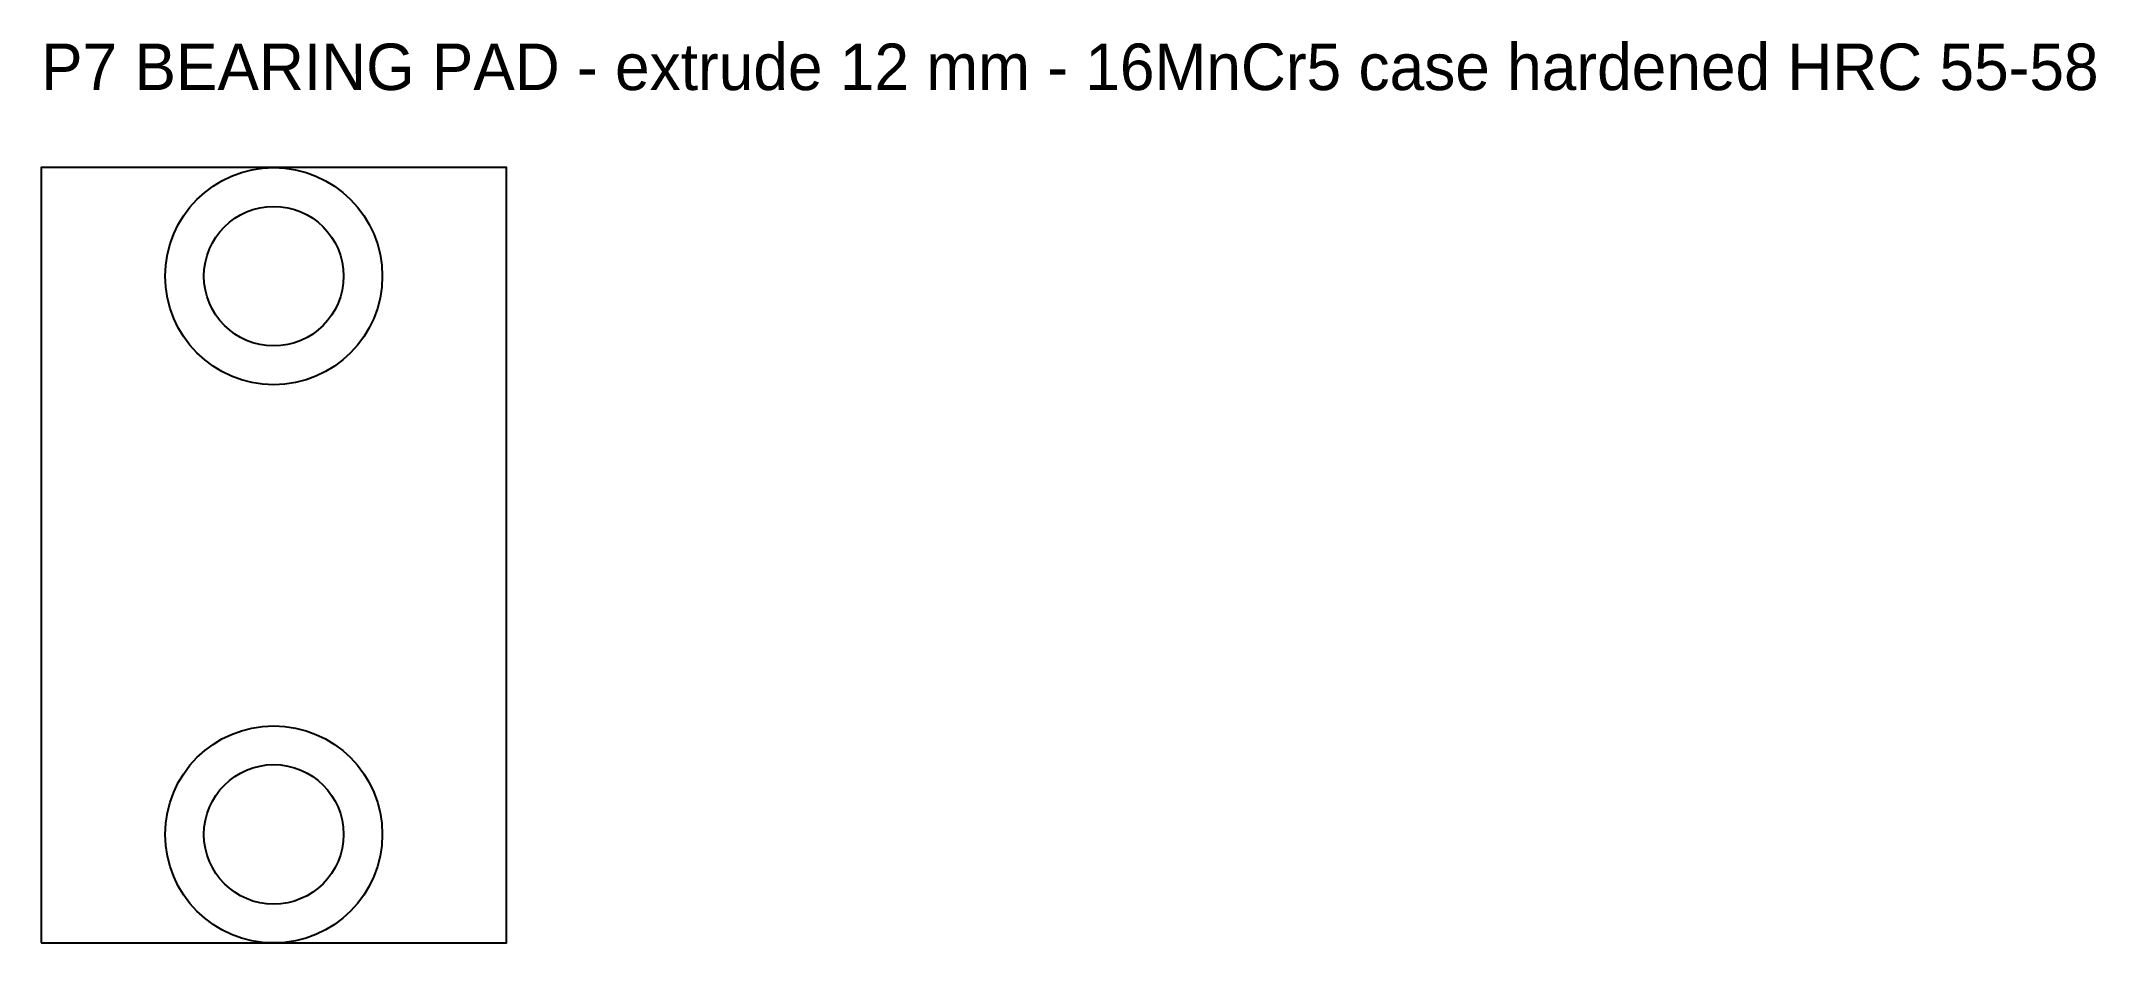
# Model space of a CAD drawing. Header units: metres. Extents: x -15 to 117, y -25 to 33.
import ezdxf

# ---------------------------------------------------------------- set-up
doc = ezdxf.new("R2010")
doc.units = ezdxf.units.M
for name, color, linetype in [('HOLES', 1, 'Continuous'), ('NOTE', 8, 'Continuous'), ('OUTLINE', 7, 'Continuous')]:
    doc.layers.add(name, color=color, linetype=linetype)

msp = doc.modelspace()

# ---------------------------------------------------------------- linework, layer by layer
at = {"layer": 'HOLES'}
for centre, radius in [((0, 18), 7), ((0, 18), 4.5), ((0, -18), 7), ((0, -18), 4.5)]:
    msp.add_circle(centre, radius, dxfattribs=at)
at = {"layer": 'OUTLINE'}
msp.add_lwpolyline([(-15, -25), (15, -25), (15, 25), (-15, 25)], close=True, dxfattribs=at)

# ---------------------------------------------------------------- texts
at = {"layer": 'NOTE'}
msp.add_text('P7 BEARING PAD - extrude 12 mm - 16MnCr5 case hardened HRC 55-58', height=3, dxfattribs=at).set_placement((-15, 30))

doc.saveas('drawing.dxf')
